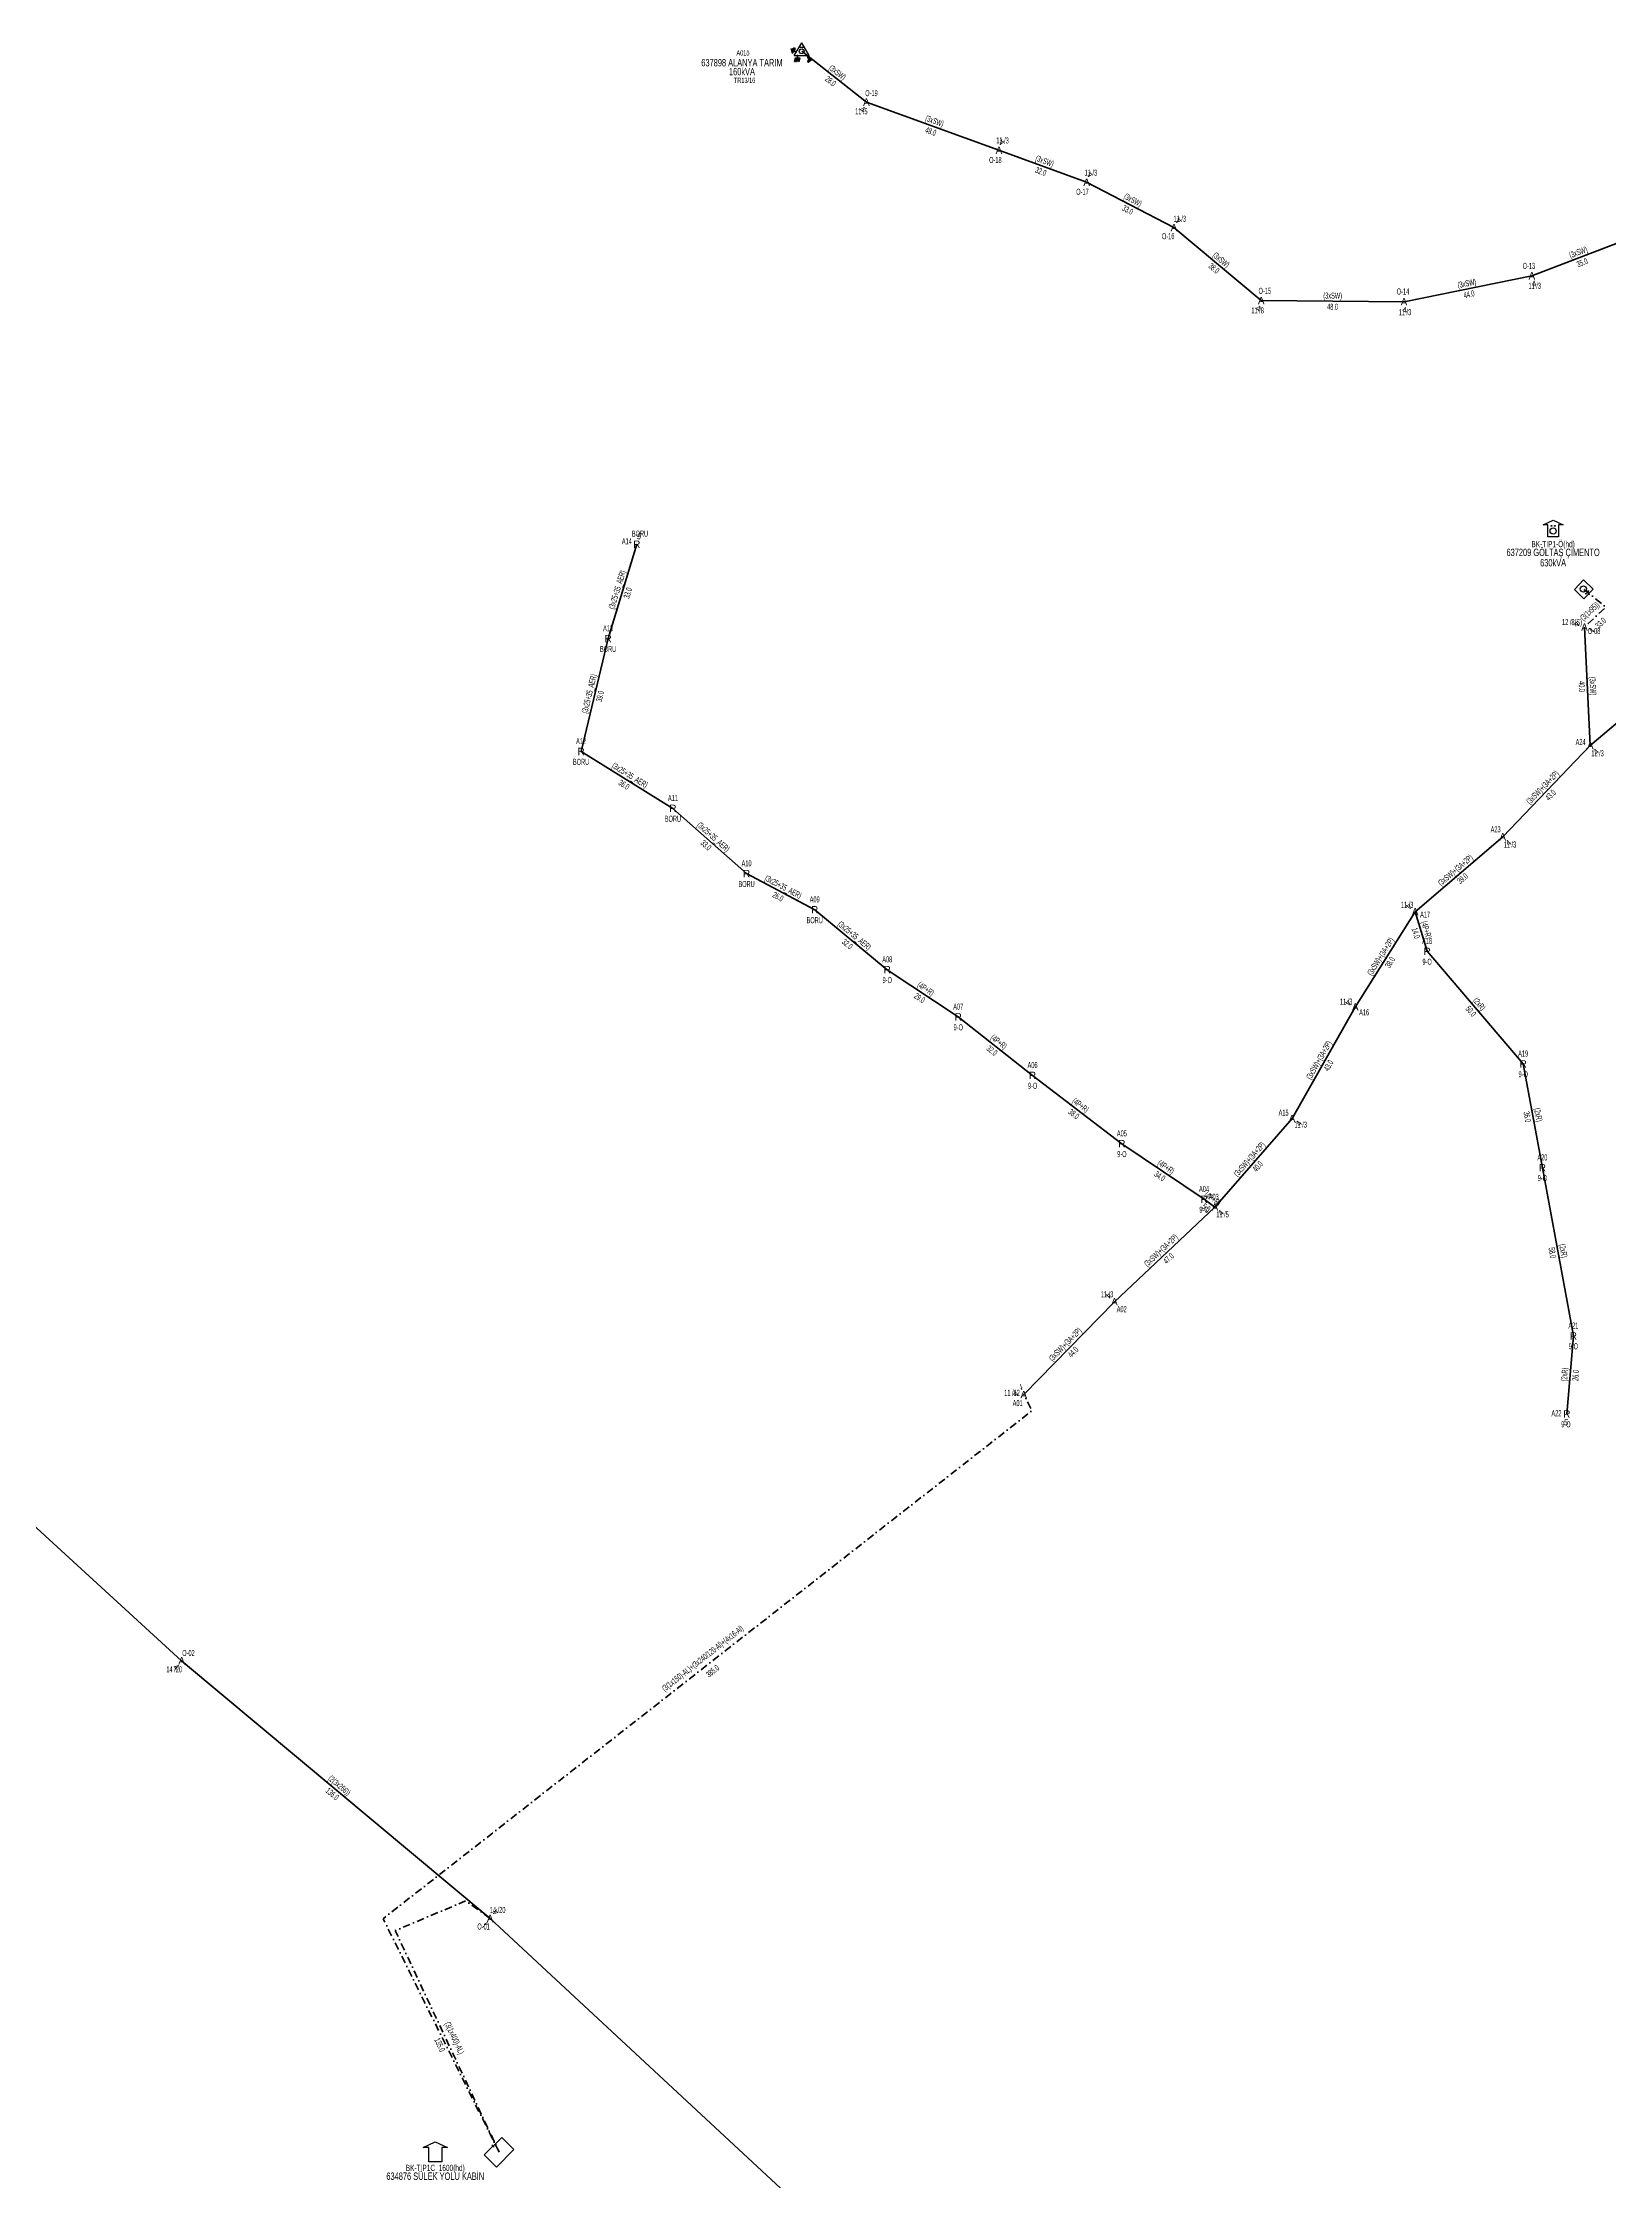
# Model space of a CAD drawing. Header units: millimetres. Extents: x 367507 to 373457, y 4068694 to 4074327.
# Drawn here: x 369256 to 369785, y 4069306 to 4070028 of the extents above; entities that cross this region are included whole.
import ezdxf
from ezdxf.enums import TextEntityAlignment as Align

# ---------------------------------------------------------------- set-up
doc = ezdxf.new("R2010")
doc.units = ezdxf.units.MM
doc.linetypes.add('DASHDOT', pattern=[5, 2.5, -1.25, 0, -1.25])
for name, color, linetype, lineweight in [('DIREK_AG_MEVCUT', 120, 'Continuous', 25), ('DIREK_ENH_MEVCUT', 6, 'Continuous', 25), ('DIREK_OG_MEVCUT', 16, 'Continuous', 25), ('HAT_AG_HAVAI_MEVCUT', 126, 'Continuous', 50), ('HAT_OG_HAVAI_MEVCUT', 48, 'Continuous', 70), ('HAT_OG_YERALTI_MEVCUT', 48, 'DASHDOT', 70), ('TRAFO_MEVCUT', 5, 'Continuous', 30), ('TRAFO_TADILAT_BYSK', 5, 'Continuous', 30)]:
    doc.layers.add(name, color=color, linetype=linetype, lineweight=lineweight)
doc.styles.add('Direk', font='B_CAD')
doc.styles.get("Standard").update_dxf_attribs({"font": 'Arial'})

# ---------------------------------------------------------------- blocks, each defined once
blk = doc.blocks.new('MEV_DIREK_OZEL')
h = blk.add_hatch(color=32)
h.paths.add_polyline_path([(-2.12, 1), (-2.34, 1.12), (-3.29, -0.52), (-3.08, -0.65), (-2.65, 0.09), (-1.88, -0.36), (-1.78, -0.19), (-2.55, 0.26)])
h.paths.add_polyline_path([(-3.44, -0.15), (-3.31, -0.22), (-2.59, 1.01), (-2.72, 1.09)])
h.paths.add_polyline_path([(-3.52, 0.32), (-3.39, 0.24), (-3.03, 0.85), (-3.16, 0.92)])
h.paths.add_polyline_path([(-3.56, 0.84), (-3.64, 0.71), (-3.51, 0.63), (-3.43, 0.76)])
h.paths.add_polyline_path([(-1.49, -2.34), (-2.24, -2.34), (-2.5, -3.47), (-2.4, -3.47), (-2.19, -2.54), (-1.89, -2.54), (-2.1, -3.47), (-2, -3.47), (-1.79, -2.54), (-1.49, -2.54), (-1.7, -3.48), (-1.6, -3.48), (-1.39, -2.54), (-1.09, -2.54), (-1.3, -3.48), (-1.2, -3.48), (-0.99, -2.54), (-0.69, -2.55), (-0.9, -3.48), (-0.8, -3.48), (-0.54, -2.35), (-1.29, -2.34), (-1.29, -1.44), (-1.49, -1.44)])
at = {"layer": 'TRAFO_MEVCUT'}
for points in [[(2.4, -1.57), (2.17, -1.92), (2.12, -1.44), (1.99, -1.44), (2.06, -2.32), (2.29, -1.96), (2.35, -2.67), (2.14, -2.67), (2.44, -2.87), (2.45, -2.86), (2.69, -2.49), (2.49, -2.63)], [(2.4, -1.57), (2.17, -1.92), (2.12, -1.44), (1.99, -1.44), (2.06, -2.32), (2.29, -1.96), (2.35, -2.67), (2.14, -2.67), (2.44, -2.87), (2.02, -3.19), (2.24, -3.79), (2.3, -3.74), (2.13, -3.26), (2.3, -3.13), (2.48, -3.6), (2.54, -3.56), (2.36, -3.08), (2.54, -2.94), (2.72, -3.42), (2.78, -3.38), (2.6, -2.9), (2.78, -2.76), (2.95, -3.24), (3.01, -3.2), (2.84, -2.72), (3.01, -2.58), (3.19, -3.06), (3.25, -3.01), (3.03, -2.42), (2.45, -2.86), (2.69, -2.49), (2.49, -2.63)], [(3.01, -2.58), (3.19, -3.06), (3.25, -3.01), (3.03, -2.42), (2.45, -2.86), (2.69, -2.49), (2.49, -2.63), (2.4, -1.57), (2.17, -1.92), (2.12, -1.44), (1.99, -1.44), (2.06, -2.32), (2.29, -1.96), (2.35, -2.67), (2.14, -2.67), (2.44, -2.87), (2.02, -3.19), (2.24, -3.79), (2.3, -3.74), (2.13, -3.26), (2.3, -3.13), (2.48, -3.6), (2.54, -3.56), (2.36, -3.08), (2.54, -2.94), (2.72, -3.42), (2.78, -3.38), (2.6, -2.9), (2.78, -2.76), (2.95, -3.24), (3.01, -3.2), (2.84, -2.72)]]:
    blk.add_hatch(color=32, dxfattribs=at).paths.add_polyline_path(points)
at = {"layer": 'TRAFO_MEVCUT', "linetype": 'Continuous'}
for p, q in [((-2.5, -1.44), (0, 2.89)), ((2.5, -1.44), (0, 2.89)), ((-2.5, -1.44), (2.5, -1.44))]:
    blk.add_line(p, q, dxfattribs=at)
at = {"layer": 'TRAFO_MEVCUT', "color": 32, "flags": 128}
blk.add_lwpolyline([(1.99, -1.44), (2.12, -1.44), (2.17, -1.92), (2.4, -1.57), (2.49, -2.63), (2.69, -2.49), (2.45, -2.86), (3.03, -2.42), (3.25, -3.01), (3.19, -3.06), (3.01, -2.58), (2.84, -2.72), (3.01, -3.2), (2.95, -3.24), (2.78, -2.76), (2.6, -2.9), (2.78, -3.38), (2.72, -3.42), (2.54, -2.94), (2.36, -3.08), (2.54, -3.56), (2.48, -3.6), (2.3, -3.13), (2.13, -3.26), (2.3, -3.74), (2.24, -3.79), (2.02, -3.19), (2.44, -2.87), (2.14, -2.67), (2.35, -2.67), (2.29, -1.96), (2.06, -2.32), (1.99, -1.44)], dxfattribs=at)
at = {"layer": 'TRAFO_MEVCUT', "linetype": 'Continuous'}
for centre, radius in [((0, 0), 0.804), ((-0.34, 1.34), 0.12), ((0.34, 1.34), 0.12)]:
    blk.add_circle(centre, radius, dxfattribs=at)
at = {"layer": 'TRAFO_TADILAT_BYSK', "color": 32, "flags": 128}
for points in [[(-3.51, 0.63), (-3.43, 0.76), (-3.56, 0.84), (-3.64, 0.71), (-3.51, 0.63)], [(-3.39, 0.24), (-3.03, 0.85), (-3.16, 0.92), (-3.52, 0.32), (-3.39, 0.24)], [(-3.31, -0.22), (-2.59, 1.01), (-2.72, 1.09), (-3.44, -0.15), (-3.31, -0.22)], [(-1.78, -0.19), (-2.55, 0.26), (-2.12, 1), (-2.34, 1.12), (-3.29, -0.52), (-3.08, -0.65), (-2.65, 0.09), (-1.88, -0.36), (-1.78, -0.19)], [(-1.29, -1.44), (-1.49, -1.44), (-1.49, -2.34), (-2.24, -2.34), (-2.5, -3.47), (-2.4, -3.47), (-2.19, -2.54), (-1.89, -2.54), (-2.1, -3.47), (-2, -3.47), (-1.79, -2.54), (-1.49, -2.54), (-1.7, -3.48), (-1.6, -3.48), (-1.39, -2.54), (-1.09, -2.54), (-1.3, -3.48), (-1.2, -3.48), (-0.99, -2.54), (-0.69, -2.55), (-0.9, -3.48), (-0.8, -3.48), (-0.54, -2.35), (-1.29, -2.34), (-1.29, -1.44)]]:
    blk.add_lwpolyline(points, dxfattribs=at)
blk = doc.blocks.new('MEV_OZELBINA_KARE')
at = {"layer": 'TRAFO_MEVCUT', "linetype": 'Continuous'}
for p, q in [((-2.25, 2.25), (2.25, 2.25)), ((-2.25, -2.25), (-2.25, 2.25)), ((0, 1.8), (0, 2.7)), ((2.25, 2.25), (2.25, -2.25)), ((2.25, -2.25), (-2.25, -2.25))]:
    blk.add_line(p, q, dxfattribs=at)
for centre, radius in [((0, -0.215091), 1.049264), ((-0.592312, 1.488957), 0.15614), ((0.592312, 1.488957), 0.15614)]:
    blk.add_circle(centre, radius, dxfattribs=at)
blk = doc.blocks.new('MEV_MBK_OZEL')
at = {"layer": 'TRAFO_MEVCUT', "linetype": 'Continuous'}
for p, q in [((-3.4, 2), (0, 3.6)), ((-1.8, 2), (-3.4, 2)), ((-1.8, -2), (-1.8, 2)), ((0, 3.6), (3.4, 2)), ((1.8, 2), (1.8, -2)), ((3.4, 2), (1.8, 2)), ((1.8, -2), (-1.8, -2))]:
    blk.add_line(p, q, dxfattribs=at)
for centre, radius in [((0, 0), 1.049264), ((-0.592312, 1.704048), 0.15614), ((0.592312, 1.704048), 0.15614)]:
    blk.add_circle(centre, radius, dxfattribs=at)
blk = doc.blocks.new('MEV_BINA_KARE')
at = {"layer": 'TRAFO_MEVCUT', "linetype": 'Continuous'}
for p, q in [((-2.25, -2.25), (-2.25, 2.25)), ((-2.25, 2.25), (2.25, 2.25)), ((0, 1.8), (0, 2.7)), ((2.25, 2.25), (2.25, -2.25)), ((2.25, -2.25), (-2.25, -2.25))]:
    blk.add_line(p, q, dxfattribs=at)
blk = doc.blocks.new('MEV_BETKOSK')
at = {"layer": 'TRAFO_MEVCUT', "linetype": 'Continuous'}
for p, q in [((-3.4, 2), (0, 3.6)), ((-1.8, 2), (-3.4, 2)), ((-1.8, -2), (-1.8, 2)), ((0, 3.6), (3.4, 2)), ((3.4, 2), (1.8, 2)), ((1.8, 2), (1.8, -2)), ((1.8, -2), (-1.8, -2))]:
    blk.add_line(p, q, dxfattribs=at)

msp = doc.modelspace()

# ---------------------------------------------------------------- linework, layer by layer
at = {"layer": 'HAT_AG_HAVAI_MEVCUT'}
for p, q in [((369456.54, 4069858.66), (369446.86, 4069826.79)), ((369437.73, 4069788.66), (369446.86, 4069826.79)), ((369437.73, 4069788.66), (369468.75, 4069769.45)), ((369493.62, 4069747.41), (369468.75, 4069769.45)), ((369493.62, 4069747.41), (369516.62, 4069735.2)), ((369516.62, 4069735.2), (369541.12, 4069714.96)), ((369719.36, 4069734.55), (369723.4, 4069721.17)), ((369755.85, 4069683.16), (369723.4, 4069721.17)), ((369565.09, 4069699), (369541.12, 4069714.96)), ((369565.09, 4069699), (369590.18, 4069679.26)), ((369755.85, 4069683.16), (369762.33, 4069648.07)), ((369620.34, 4069656.2), (369590.18, 4069679.26)), ((369620.34, 4069656.2), (369648.09, 4069637.43)), ((369772.79, 4069591.29), (369762.33, 4069648.07)), ((369651.77, 4069634.81), (369648.09, 4069637.43)), ((369772.79, 4069591.29), (369770.56, 4069564.9))]:
    msp.add_line(p, q, dxfattribs=at)
at = {"layer": 'HAT_OG_HAVAI_MEVCUT'}
for p, q in [((369534.09, 4070007.95), (369512.23, 4070025.12)), ((369534.09, 4070007.95), (369578.83, 4069991.71)), ((369608.45, 4069980.89), (369578.83, 4069991.71)), ((369637.92, 4069965.6), (369608.45, 4069980.89)), ((369637.92, 4069965.6), (369667.39, 4069940.94)), ((369758.76, 4069949.3), (369791.44, 4069961.74)), ((369758.76, 4069949.3), (369715.6, 4069940.53)), ((369715.6, 4069940.53), (369667.39, 4069940.94)), ((369776.54, 4069830.66), (369778.51, 4069790.66)), ((369778.51, 4069790.66), (369821.83, 4069827.25)), ((369778.51, 4069790.66), (369748.94, 4069759.84)), ((369748.94, 4069759.84), (369719.36, 4069734.55)), ((369699.15, 4069702.36), (369719.36, 4069734.55)), ((369677.8, 4069664.7), (369699.15, 4069702.36)), ((369677.8, 4069664.7), (369651.77, 4069634.81)), ((369134.8, 4069635.38), (369302.87156, 4069481.56323)), ((369617.83, 4069602.83), (369651.77, 4069634.81)), ((369617.83, 4069602.83), (369587.21, 4069571.46)), ((369302.87156, 4069481.56323), (369407.034, 4069394.549)), ((369407.034, 4069394.549), (369622.506933, 4069194.475261))]:
    msp.add_line(p, q, dxfattribs=at)
at = {"layer": 'HAT_OG_YERALTI_MEVCUT', "flags": 128}
for points in [[(369776.320176, 4069843.418296), (369783.742694, 4069837.421474), (369776.54, 4069830.66)], [(369410.060957, 4069315.608994), (369370.900142, 4069394.470341), (369589.970221, 4069566.010615), (369587.21, 4069571.46)], [(369407.034, 4069394.549), (369398.792902, 4069400.49018), (369374.989414, 4069390.455376), (369410.060957, 4069315.608994)]]:
    msp.add_lwpolyline(points, dxfattribs=at)

# ---------------------------------------------------------------- block references
at = {"layer": 'TRAFO_MEVCUT', "linetype": 'ByBlock'}
msp.add_blockref('MEV_DIREK_OZEL', (369512.23, 4070025.12), dxfattribs=at)
at = {"layer": 'TRAFO_MEVCUT'}
msp.add_blockref('MEV_MBK_OZEL', (369765.952299, 4069863.15345), dxfattribs=at)
at = {"layer": 'TRAFO_MEVCUT', "rotation": 226.022631}
msp.add_blockref('MEV_OZELBINA_KARE', (369776.320176, 4069843.418296), dxfattribs=at)
at = {"layer": 'TRAFO_MEVCUT', "xscale": 1.199999999999999, "yscale": 1.199999999999999}
msp.add_blockref('MEV_BETKOSK', (369388.509667, 4069314.763238), dxfattribs=at)
at = {"layer": 'TRAFO_MEVCUT', "xscale": 1.85, "yscale": 1.3, "rotation": 45}
msp.add_blockref('MEV_BINA_KARE', (369410.060957, 4069315.608994), dxfattribs=at)

# ---------------------------------------------------------------- texts
at = {"layer": 'DIREK_AG_MEVCUT', "linetype": 'ByBlock', "width": 0.53}
for s, p in [('A14', (369453.191069, 4069859.677184)), ('BORU', (369457.628332, 4069862.243175)), ('A13', (369446.86, 4069830.29)), ('BORU', (369446.86, 4069823.29)), ('A12', (369437.73, 4069792.16)), ('BORU', (369437.73, 4069785.16)), ('A11', (369468.75, 4069772.95)), ('BORU', (369468.75, 4069765.95)), ('A10', (369493.62, 4069750.91)), ('BORU', (369493.62, 4069743.91)), ('A09', (369516.62, 4069738.7)), ('BORU', (369516.62, 4069731.7)), ('A08', (369541.12, 4069718.46)), ('A18', (369723.4, 4069724.67)), ('9-O', (369541.12, 4069711.46)), ('9-O', (369723.4, 4069717.67)), ('A07', (369565.09, 4069702.5)), ('9-O', (369565.09, 4069695.5)), ('A06', (369590.18, 4069682.76)), ('A19', (369755.85, 4069686.66)), ('9-O', (369590.18, 4069675.76)), ('9-O', (369755.85, 4069679.66)), ('A05', (369620.34, 4069659.7)), ('9-O', (369620.34, 4069652.7)), ('A20', (369762.33, 4069651.57)), ('A04', (369648.09, 4069640.93)), ('9-O', (369762.33, 4069644.57)), ('9-O', (369648.09, 4069633.93)), ('A21', (369772.79, 4069594.79)), ('9-O', (369772.79, 4069587.79)), ('A22', (369767.072429, 4069565.194706)), ('9-O', (369770.265054, 4069561.409582))]:
    msp.add_text(s, height=2.05, dxfattribs=at).set_placement(p, align=Align.MIDDLE_CENTER)
at = {"layer": 'DIREK_AG_MEVCUT', "linetype": 'ByBlock', "style": 'Direk'}
for p in [(369456.54, 4069858.66), (369446.86, 4069826.79), (369437.73, 4069788.66), (369468.75, 4069769.45), (369493.62, 4069747.41), (369516.62, 4069735.2), (369723.4, 4069721.17), (369541.12, 4069714.96), (369565.09, 4069699), (369755.85, 4069683.16), (369590.18, 4069679.26), (369620.34, 4069656.2), (369762.33, 4069648.07), (369648.09, 4069637.43), (369772.79, 4069591.29), (369770.56, 4069564.9)]:
    msp.add_text('R', height=2.5, dxfattribs=at).set_placement(p, align=Align.MIDDLE_CENTER)
at = {"layer": 'DIREK_AG_MEVCUT', "color": 32, "style": 'Direk'}
for rotation, p in [(523.104685, (369457.353747, 4069861.339145)), (355.169884, (369770.324235, 4069562.109944))]:
    msp.add_text('5', height=2, rotation=rotation, dxfattribs=at).set_placement(p, align=Align.MIDDLE_CENTER)
at = {"layer": 'DIREK_ENH_MEVCUT', "linetype": 'ByBlock', "style": 'Direk'}
for p in [(369534.09, 4070007.95), (369578.83, 4069991.71), (369608.45, 4069980.89), (369637.92, 4069965.6), (369758.76, 4069949.3), (369667.39, 4069940.94), (369715.6, 4069940.53), (369776.54, 4069830.66)]:
    msp.add_text('A', height=2.5, dxfattribs=at).set_placement(p, align=Align.MIDDLE_CENTER)
at = {"layer": 'DIREK_ENH_MEVCUT', "linetype": 'ByBlock', "width": 0.53}
for s, p in [('O-19', (369535.789455, 4070011.009714)), ('11 /5', (369532.368215, 4070004.850082)), ('11 /3', (369580.038174, 4069995.027888)), ('O-18', (369577.632438, 4069988.421255)), ('11 /3', (369609.873993, 4069984.127138)), ('O-17', (369607.040703, 4069977.686271)), ('11 /3', (369639.88839, 4069968.554616)), ('O-16', (369635.979473, 4069962.687208)), ('O-13', (369757.785706, 4069952.661659)), ('O-15', (369668.59881, 4069944.224628)), ('O-14', (369715.264579, 4069944.01389)), ('11 /3', (369759.741318, 4069945.914106)), ('11 /8', (369666.170247, 4069937.625636)), ('11 /3', (369715.936254, 4069937.037463)), ('12 /8(S)', (369772.340965, 4069832.356103)), ('O-08', (369779.785256, 4069829.349154))]:
    msp.add_text(s, height=2.05, dxfattribs=at).set_placement(p, align=Align.MIDDLE_CENTER)
at = {"layer": 'DIREK_ENH_MEVCUT', "color": 32, "linetype": 'ByBlock', "style": 'Direk'}
for rotation, p in [(330.95092, (369532.730436, 4070005.502229)), (159.991437, (369579.78805, 4069994.340996)), (156.255654, (369609.577438, 4069983.452983)), (146.328107, (369639.472421, 4069967.930233)), (376.162925, (369759.539435, 4069946.610673)), (339.795358, (369666.422952, 4069938.312298)), (365.499359, (369715.868337, 4069937.742888)), (248.004896, (369773.943796, 4069831.708677))]:
    msp.add_text('4', height=2, rotation=rotation, dxfattribs=at).set_placement(p, align=Align.MIDDLE_CENTER)
at = {"layer": 'DIREK_ENH_MEVCUT', "color": 32, "style": 'Direk'}
for s, rotation, p in [('f', 428.004896, (369779.136204, 4069829.611323)), ('4', 318.830647, (369301.028357, 4069479.455482)), ('4', 138.623945, (369408.884795, 4069396.650085)), ('f', 320.666829, (369405.259279, 4069392.383275))]:
    msp.add_text(s, height=2, rotation=rotation, dxfattribs=at).set_placement(p, align=Align.MIDDLE_CENTER)
at = {"layer": 'DIREK_ENH_MEVCUT', "style": 'Direk'}
for p in [(369302.87156, 4069481.56323), (369407.034, 4069394.549)]:
    msp.add_text('A', height=2.5, dxfattribs=at).set_placement(p, align=Align.MIDDLE_CENTER)
at = {"layer": 'DIREK_ENH_MEVCUT', "width": 0.53}
for s, p in [('O-02', (369305.175564, 4069484.197915)), ('14 /20', (369300.346178, 4069478.675394)), ('14 /20', (369409.570699, 4069397.428746)), ('O-01', (369404.815599, 4069391.841843))]:
    msp.add_text(s, height=2.05, dxfattribs=at).set_placement(p, align=Align.MIDDLE_CENTER)
at = {"layer": 'DIREK_OG_MEVCUT', "linetype": 'ByBlock', "width": 0.53}
for s, p in [('A24', (369775.23159, 4069791.885574)), ('12 /3', (369780.947738, 4069788.062788)), ('A23', (369746.537076, 4069762.38479)), ('11 /3', (369751.385649, 4069757.249963)), ('11 /3', (369716.658422, 4069736.881635)), ('A17', (369722.718724, 4069733.565637)), ('11 /3', (369696.077933, 4069704.193921)), ('A16', (369702.15524, 4069700.565973)), ('A15', (369674.943533, 4069666.722522)), ('11 /3', (369680.716842, 4069662.634729)), ('A03', (369651.358635, 4069638.285741)), ('11 /5', (369654.342107, 4069632.336778)), ('11 /3', (369615.332511, 4069605.371903)), ('A02', (369620.282967, 4069600.333411)), ('11 /12', (369583.25492, 4069572.066756)), ('A01', (369585.156244, 4069568.625907))]:
    msp.add_text(s, height=2.05, dxfattribs=at).set_placement(p, align=Align.MIDDLE_CENTER)
at = {"layer": 'DIREK_OG_MEVCUT', "linetype": 'ByBlock', "style": 'Direk'}
for p in [(369778.51, 4069790.66), (369748.94, 4069759.84), (369719.36, 4069734.55), (369699.15, 4069702.36), (369677.8, 4069664.7), (369651.77, 4069634.81), (369617.83, 4069602.83), (369587.21, 4069571.46)]:
    msp.add_text('A', height=2.5, dxfattribs=at).set_placement(p, align=Align.MIDDLE_CENTER)
at = {"layer": 'DIREK_OG_MEVCUT', "color": 32, "linetype": 'ByBlock', "style": 'Direk'}
for rotation, p in [(403.185854, (369780.426228, 4069788.618415)), (403.35761, (369750.862339, 4069757.804168)), (229.203703, (369717.240296, 4069736.379441)), (239.164221, (369696.745808, 4069703.795222)), (414.699587, (369680.085174, 4069663.081982)), (406.122814, (369653.788316, 4069632.869278)), (224.495049, (369615.867627, 4069604.827271)), (261.278142, (369584.442379, 4069571.884586))]:
    msp.add_text('4', height=2, rotation=rotation, dxfattribs=at).set_placement(p, align=Align.MIDDLE_CENTER)
at = {"layer": 'DIREK_OG_MEVCUT', "color": 32, "style": 'Direk'}
msp.add_text('f', height=2, rotation=198.485657, dxfattribs=at).set_placement((369586.322212, 4069574.115529), align=Align.MIDDLE_CENTER)
at = {"layer": 'HAT_AG_HAVAI_MEVCUT', "lineweight": 30, "width": 0.53}
for s, rotation, p in [('(3x25+35_AER)', 433.104685, (369450.886688, 4069842.97203, 184723.43)), ('(3x25+35_AER)', 76.534392, (369441.468367, 4069807.922932, 184723.43)), ('(3x25+35_AER)', 328.230983, (369453.687522, 4069779.777651, 184734.375)), ('(3x25+35_AER)', 318.452372, (369481.748756, 4069759.066144, 184734.375)), ('(3x25+35_AER)', 332.037528, (369505.518559, 4069742.055767, 184758.31)), ('(3x25+35_AER)', 320.439123, (369529.411363, 4069725.735306, 184770.56)), ('(4P+R)', 286.801334, (369722.193716, 4069728.105696, 184861.7)), ('(4P+R)', 326.343042, (369553.576086, 4069707.687515, 184770.56)), ('(2xR)', 310.488138, (369740.271459, 4069702.716897, 184861.7)), ('(4P+R)', 321.805477, (369578.160583, 4069689.798029, 184795.09)), ('(4P+R)', 322.598874, (369605.776283, 4069668.405242, 184795.09)), ('(2xR)', 280.462824, (369759.925867, 4069665.769358, 184881.165)), ('(4P+R)', 325.925721, (369634.691227, 4069647.519065, 184824.045)), ('(4P+R)', 324.550787, (369650.422984, 4069636.812435, 184824.045)), ('(2xR)', 280.437989, (369768.395934, 4069619.833996, 184881.165)), ('(2xR)', 445.169884, (369770.828019, 4069578.166571, 184885.28))]:
    msp.add_text(s, height=2.05, rotation=rotation, dxfattribs=at).set_placement(p, align=Align.CENTER)
for s, rotation, p in [('33.0', 433.104685, (369452.513312, 4069842.47797, 184723.43)), ('39.0', 76.534392, (369443.121633, 4069807.527068, 184723.43)), ('36.0', 328.230983, (369452.792478, 4069778.332349, 184734.375)), ('33.0', 318.452372, (369480.621244, 4069757.793856, 184734.375)), ('26.0', 332.037528, (369504.721441, 4069740.554233, 184758.31)), ('14.0', 286.801334, (369720.566284, 4069727.614304, 184861.7)), ('32.0', 320.439123, (369528.328637, 4069724.424694, 184770.56)), ('29.0', 326.343042, (369552.633914, 4069706.272485, 184770.56)), ('50.0', 310.488138, (369738.978541, 4069701.613103, 184861.7)), ('32.0', 321.805477, (369577.109417, 4069688.461971, 184795.09)), ('38.0', 322.598874, (369604.743717, 4069667.054758, 184795.09)), ('36.0', 280.462824, (369758.254133, 4069665.460642, 184881.165)), ('34.0', 325.925721, (369633.738773, 4069646.110935, 184824.045)), ('5.0', 324.550787, (369649.437016, 4069635.427565, 184824.045)), ('58.0', 280.437989, (369766.724066, 4069619.526004, 184881.165)), ('26.0', 445.169884, (369772.521981, 4069578.023429, 184885.28))]:
    msp.add_text(s, height=2.05, rotation=rotation, dxfattribs=at).set_placement(p, align=Align.TOP_CENTER)
at = {"layer": 'HAT_OG_HAVAI_MEVCUT', "lineweight": 30, "width": 0.53}
for s, rotation, p in [('28.0', 321.852035, (369522.63496, 4070015.866545, 184756.115)), ('48.0', 340.049804, (369556.169977, 4069999.031009, 184789.415)), ('32.0', 339.933069, (369593.34835, 4069985.501601, 184789.415)), ('33.0', 332.578239, (369622.793544, 4069972.490506, 184804.225)), ('38.0', 320.077974, (369652.109517, 4069952.618119, 184833.695)), ('35.0', 20.839875, (369775.402394, 4069954.725608, 184895.72)), ('44.0', 371.485975, (369737.349259, 4069944.082023, 184857.8)), ('48.0', 359.512742, (369691.487771, 4069939.885031, 184833.695)), ('40.0', 272.819539, (369776.676029, 4069810.618188, 184889.255)), ('43.0', 406.185784, (369764.33835, 4069774.661526, 184874.47)), ('39.0', 400.529435, (369734.702363, 4069746.548939, 184859.68)), ('38.0', 57.87797, (369709.97488, 4069718.003034, 184859.68)), ('43.0', 60.450471, (369689.21444, 4069683.110801, 184849.575)), ('40.0', 408.948703, (369665.426004, 4069649.196776, 184825.885)), ('47.0', 43.296926, (369635.382912, 4069618.201362, 184825.885)), ('44.0', 405.693172, (369603.128268, 4069586.551275, 184793.605)), ('136.0', 320.125613, (369354.40784, 4069437.403781, 184703.517))]:
    msp.add_text(s, height=2.05, rotation=rotation, dxfattribs=at).set_placement(p, align=Align.TOP_CENTER)
for s, rotation, p in [('(3xSW)', 321.852035, (369523.68504, 4070017.203455, 184756.115)), ('(3xSW)', 340.049804, (369556.750023, 4070000.628991, 184789.415)), ('(3xSW)', 339.933069, (369593.93165, 4069987.098399, 184789.415)), ('(3xSW)', 332.578239, (369623.576456, 4069973.999494, 184804.225)), ('(3xSW)', 20.839875, (369774.797606, 4069956.314392, 184895.72)), ('(3xSW)', 320.077974, (369653.200483, 4069953.921881, 184833.695)), ('(3xSW)', 359.512742, (369691.502229, 4069941.584969, 184833.695)), ('(3xSW)', 371.485975, (369737.010741, 4069945.747977, 184857.8)), ('(3xSW)', 272.819539, (369778.373971, 4069810.701812, 184889.255)), ('(3xSW)+(3A+2P)', 406.185784, (369763.11165, 4069775.838474, 184874.47)), ('(3xSW)+(3A+2P)', 400.529435, (369733.597637, 4069747.841061, 184859.68)), ('(3xSW)+(3A+2P)', 57.87797, (369708.53512, 4069718.906966, 184859.68)), ('(3xSW)+(3A+2P)', 60.450471, (369687.73556, 4069683.949199, 184849.575)), ('(3xSW)+(3A+2P)', 408.948703, (369664.143996, 4069650.313224, 184825.885)), ('(3xSW)+(3A+2P)', 43.296926, (369634.217088, 4069619.438638, 184825.885)), ('(3xSW)+(3A+2P)', 405.693172, (369601.911732, 4069587.738725, 184793.605)), ('(2(3x266))', 320.125613, (369355.497721, 4069438.708449, 184703.517))]:
    msp.add_text(s, height=2.05, rotation=rotation, dxfattribs=at).set_placement(p, align=Align.CENTER)
at = {"layer": 'HAT_OG_YERALTI_MEVCUT', "lineweight": 30, "width": 0.53}
for s, rotation, p in [('(3(1x95))', 403.190253, (369778.977828, 4069835.280182)), ('(3(1x150)-AL)+(3x240/120-Al)+(4x16-Al)', 38.062306, (369479.387101, 4069481.578958)), ('(3(1x400)-AL)', 295.106865, (369394.064566, 4069353.753509))]:
    msp.add_text(s, height=2.05, rotation=rotation, dxfattribs=at).set_placement(p, align=Align.CENTER)
for s, rotation, p in [('33.0', 403.190253, (369781.304866, 4069832.801293)), ('385.0', 38.062306, (369481.483262, 4069478.901999)), ('135.0', 295.106865, (369390.985805, 4069352.310862))]:
    msp.add_text(s, height=2.05, rotation=rotation, dxfattribs=at).set_placement(p, align=Align.TOP_CENTER)
at = {"layer": 'TRAFO_MEVCUT', "linetype": 'ByBlock', "width": 0.6}
for s, height, p in [('637898 ALANYA TARIM', 2.5, (369492.060192, 4070020.025199)), ('A01ö', 1.8, (369492.394082, 4070023.688386)), ('160kVA', 2.5, (369492.060192, 4070017.025199))]:
    msp.add_text(s, height=height, dxfattribs=at).set_placement(p, align=Align.CENTER)
msp.add_text('TR13/16', height=1.8, dxfattribs=at).set_placement((369492.946432, 4070016.231672), align=Align.TOP_CENTER)
at = {"layer": 'TRAFO_MEVCUT', "width": 0.6}
for s, height, p in [('637209 GÖLTAŞ ÇİMENTO', 2.5, (369765.952299, 4069854.65345)), ('BK-TIP1-Ö(hd)', 2.1, (369765.952299, 4069857.65345)), ('630kVA', 2.5, (369765.952299, 4069851.15345)), ('634876 SÜLEK YOLU KABİN', 2.5, (369388.509667, 4069306.263238)), ('BK-TIP1C_1600(hd)', 2.1, (369388.509667, 4069309.263238))]:
    msp.add_text(s, height=height, dxfattribs=at).set_placement(p, align=Align.CENTER)

doc.saveas('drawing.dxf')
